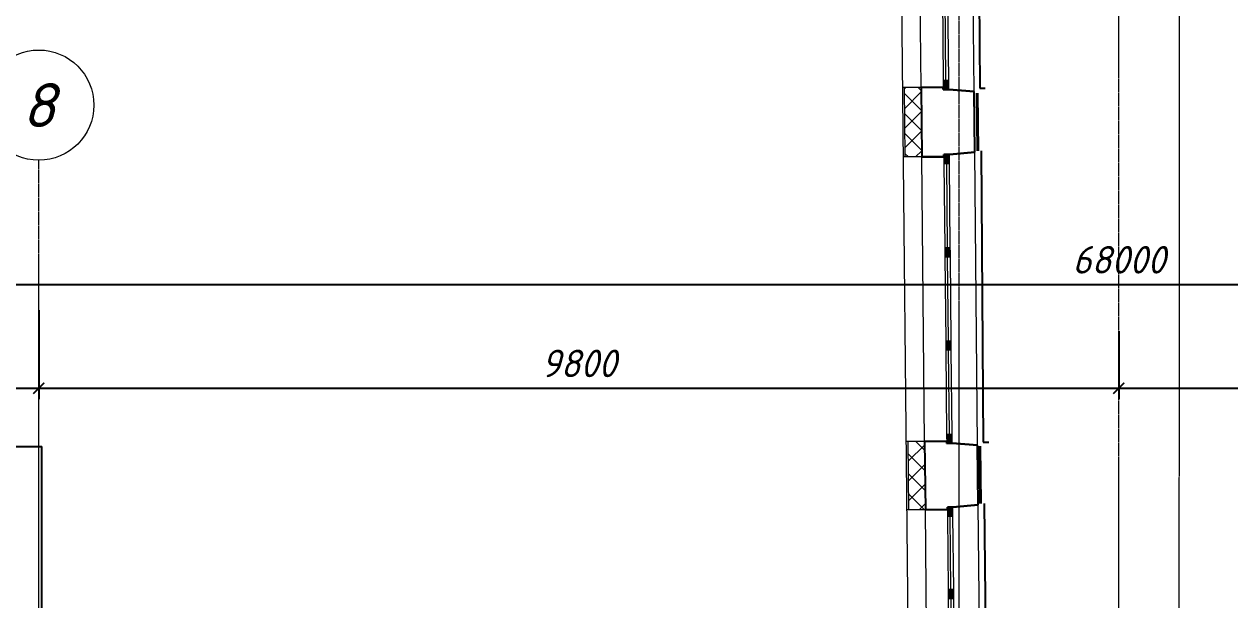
# Model space of a CAD drawing. Header units: millimetres. Extents: x -10178924 to 11692288, y -947381 to 58396.
# Drawn here: x 850849 to 861789, y -904079 to -898856 of the extents above; entities that cross this region are included whole.
import ezdxf
from ezdxf.enums import TextEntityAlignment as Align

# ---------------------------------------------------------------- set-up
doc = ezdxf.new("R2010")
doc.units = ezdxf.units.MM
doc.linetypes.add('осевая', pattern=[50.8, 31.75, -6.35, 6.35, -6.35])
for name, color, linetype, lineweight in [('PDF _Разрезы', 7, 'Continuous', 9), ('Отделка СТЕН', 6, 'Continuous', 13), ('Размеры осевые', 153, 'Continuous', 9), ('Стены.1', 7, 'Continuous', 25)]:
    doc.layers.add(name, color=color, linetype=linetype, lineweight=lineweight)
doc.layers.add('PDF _Стены краска9010', color=7, linetype='Continuous')
doc.layers.add('Тонкая', color=7, linetype='Continuous')
doc.layers.add('PDF _Стены отделка', color=7, linetype='Continuous', true_color=0xb505c2)
doc.styles.add('PDF ISOCPEUR Italic', font='isocpeui.ttf')
doc.styles.add('Текст_М100', font='GOST_Common Italic.ttf', dxfattribs={"height": 250})
doc.linetypes.add('зигзаг', pattern='A,0.00254,-5.08,[131,ltypeshp.shx,S=5.08,R=0,X=-5.08,Y=0],-10.16,[131,ltypeshp.shx,S=5.08,R=180,X=5.08,Y=0],-5.08', length=20.32254)
doc.dimstyles.new('Размеры_М100', dxfattribs={"dimtxt": 250, "dimasz": 100, "dimexe": 100, "dimexo": 100, "dimgap": 100, "dimtad": 1, "dimrnd": 5, "dimtxsty": 'Текст_М100', "dimblk": 'ARCHTICK', "dimcen": 250, "dimdle": 100, "dimadec": 0, "dimazin": 2, "dimtfac": 1, "dimtmove": 1, "dimatfit": 3, "dimfxl": 1, "dimarcsym": 0})
pattern_1 = [(45, (-14424.51, -64300.89), (-89.80256, 89.80256), []), (135, (-14424.51, -64300.89), (-89.80256, -89.80256), [])]

# ---------------------------------------------------------------- blocks, each defined once
blk = doc.blocks.new('Трехстворчатое Окно 22_3')
at = {"layer": 'Стены.1', "linetype": 'Continuous', "lineweight": 0}
for points in [[(-1310, 0), (-1310, -50), (-1230, -50), (-1230, 0)], [(-423, -50), (-423, 0), (-463, 0), (-463, -50)], [(-423, 0), (-423, -50), (-383, -50), (-383, 0)], [(423, -50), (423, 0), (383, 0), (383, -50)], [(423, 0), (423, -50), (463, -50), (463, 0)], [(1310, -50), (1310, 0), (1230, 0), (1230, -50)]]:
    blk.add_hatch(color=256, dxfattribs=at).paths.add_polyline_path(points)
at = {"layer": 'Стены.1', "linetype": 'Continuous', "lineweight": 5}
for p, q in [((-1330, 230), (1330, 230)), ((-1230, 0), (-463, 0)), ((-383, 0), (383, 0)), ((463, 0), (1230, 0)), ((-1230, -25), (-463, -25)), ((-463, -50), (-1230, -50)), ((-383, -25), (383, -25)), ((383, -50), (-383, -50)), ((463, -25), (1230, -25)), ((1230, -50), (463, -50)), ((-1290, -250), (1290, -250))]:
    blk.add_line(p, q, dxfattribs=at)
at = {"layer": 'Стены.1', "linetype": 'Continuous', "lineweight": 30}
for p, q in [((-1310, 0), (-1330, 230)), ((1310, 0), (1330, 230)), ((-1310, -50), (-1310, 0)), ((-1310, -50), (-1310, 0)), ((1310, -50), (1310, 0)), ((1310, -50), (1310, 0)), ((-1290, -50), (-1310, -50)), ((-1290, -50), (-1310, -50)), ((-1290, -250), (-1290, -50)), ((1290, -50), (1310, -50)), ((1290, -50), (1310, -50)), ((1290, -250), (1290, -50))]:
    blk.add_line(p, q, dxfattribs=at)
at = {"layer": 'Стены.1', "linetype": 'Continuous', "lineweight": 20}
for p, q in [((-1310, 0), (-1230, 0)), ((-1230, 0), (-1230, -50)), ((-463, -50), (-463, 0)), ((-463, 0), (-423, 0)), ((-423, 0), (-383, 0)), ((-383, 0), (-383, -50)), ((383, -50), (383, 0)), ((383, 0), (423, 0)), ((423, 0), (463, 0)), ((463, 0), (463, -50)), ((1230, -50), (1230, 0)), ((1230, 0), (1310, 0)), ((-1230, -50), (-1310, -50)), ((-423, -50), (-463, -50)), ((-383, -50), (-423, -50)), ((423, -50), (383, -50)), ((463, -50), (423, -50)), ((1310, -50), (1230, -50))]:
    blk.add_line(p, q, dxfattribs=at)
blk = doc.blocks.new('Трехстворчатое Окно 22_4')
at = {"layer": 'Стены.1', "linetype": 'Continuous', "lineweight": 0}
for points in [[(-1160, 0), (-1160, -50), (-1080, -50), (-1080, 0)], [(-373, -50), (-373, 0), (-413, 0), (-413, -50)], [(-373, 0), (-373, -50), (-333, -50), (-333, 0)], [(373, -50), (373, 0), (333, 0), (333, -50)], [(373, 0), (373, -50), (413, -50), (413, 0)], [(1160, -50), (1160, 0), (1080, 0), (1080, -50)]]:
    blk.add_hatch(color=256, dxfattribs=at).paths.add_polyline_path(points)
at = {"layer": 'Стены.1', "linetype": 'Continuous', "lineweight": 5}
for p, q in [((-1180, 230), (1180, 230)), ((-1080, 0), (-413, 0)), ((-333, 0), (333, 0)), ((413, 0), (1080, 0)), ((-1080, -25), (-413, -25)), ((-413, -50), (-1080, -50)), ((-333, -25), (333, -25)), ((333, -50), (-333, -50)), ((413, -25), (1080, -25)), ((1080, -50), (413, -50)), ((-1140, -250), (1140, -250))]:
    blk.add_line(p, q, dxfattribs=at)
at = {"layer": 'Стены.1', "linetype": 'Continuous', "lineweight": 30}
for p, q in [((-1160, 0), (-1180, 230)), ((1160, 0), (1180, 230)), ((-1160, -50), (-1160, 0)), ((-1160, -50), (-1160, 0)), ((1160, -50), (1160, 0)), ((1160, -50), (1160, 0)), ((-1140, -50), (-1160, -50)), ((-1140, -50), (-1160, -50)), ((-1140, -250), (-1140, -50)), ((1140, -50), (1160, -50)), ((1140, -50), (1160, -50)), ((1140, -250), (1140, -50))]:
    blk.add_line(p, q, dxfattribs=at)
at = {"layer": 'Стены.1', "linetype": 'Continuous', "lineweight": 20}
for p, q in [((-1160, 0), (-1080, 0)), ((-1080, 0), (-1080, -50)), ((-413, -50), (-413, 0)), ((-413, 0), (-373, 0)), ((-373, 0), (-333, 0)), ((-333, 0), (-333, -50)), ((333, -50), (333, 0)), ((333, 0), (373, 0)), ((373, 0), (413, 0)), ((413, 0), (413, -50)), ((1080, -50), (1080, 0)), ((1080, 0), (1160, 0)), ((-1080, -50), (-1160, -50)), ((-373, -50), (-413, -50)), ((-333, -50), (-373, -50)), ((373, -50), (333, -50)), ((413, -50), (373, -50)), ((1160, -50), (1080, -50))]:
    blk.add_line(p, q, dxfattribs=at)
blk = doc.blocks.new('_ArchTick')
at = {"color": 0, "linetype": 'ByBlock', "const_width": 0.15}
blk.add_lwpolyline([(-0.5, -0.5), (0.5, 0.5)], dxfattribs=at)
blk = doc.blocks.new('*D2502')
at = {"layer": 'Defpoints', "color": 0, "ltscale": 100, "transparency": 16777216}
for p in [(-7000, -26445), (61000, -26445), (61000, -26928)]:
    blk.add_point(p, dxfattribs=at)
at = {"layer": 'Размеры осевые', "color": 0, "lineweight": -2, "ltscale": 100, "transparency": 16777216}
for p, q in [((-7000, -26545), (-7000, -27028)), ((61000, -26545), (61000, -27028)), ((-7100, -26928), (61100, -26928))]:
    blk.add_line(p, q, dxfattribs=at)
at = {"layer": 'Размеры осевые', "color": 0, "lineweight": -2, "ltscale": 100, "transparency": 16777216, "xscale": 100, "yscale": 100, "zscale": 100, "rotation": 180}
blk.add_blockref('_ArchTick', (-7000, -26928), dxfattribs=at)
at = {"layer": 'Размеры осевые', "color": 0, "lineweight": -2, "ltscale": 100, "transparency": 16777216, "xscale": 100, "yscale": 100, "zscale": 100}
blk.add_blockref('_ArchTick', (61000, -26928), dxfattribs=at)
at = {"layer": 'Размеры осевые', "color": 0, "ltscale": 100, "transparency": 16777216, "insert": (27000, -26703), "char_height": 250, "attachment_point": 5, "style": 'Текст_М100'}
blk.add_mtext('68000', dxfattribs=at)
blk = doc.blocks.new('*D2506')
at = {"layer": 'Defpoints', "color": 0, "ltscale": 100, "transparency": 16777216}
for p in [(13200, -27060), (17200, -27060), (17200, -27868)]:
    blk.add_point(p, dxfattribs=at)
at = {"layer": 'Размеры осевые', "color": 0, "lineweight": -2, "ltscale": 100, "transparency": 16777216}
for p, q in [((13200, -27160), (13200, -27968)), ((17200, -27160), (17200, -27968)), ((13100, -27868), (17300, -27868))]:
    blk.add_line(p, q, dxfattribs=at)
at = {"layer": 'Размеры осевые', "color": 0, "lineweight": -2, "ltscale": 100, "transparency": 16777216, "xscale": 100, "yscale": 100, "zscale": 100, "rotation": 180}
blk.add_blockref('_ArchTick', (13200, -27868), dxfattribs=at)
at = {"layer": 'Размеры осевые', "color": 0, "lineweight": -2, "ltscale": 100, "transparency": 16777216, "xscale": 100, "yscale": 100, "zscale": 100}
blk.add_blockref('_ArchTick', (17200, -27868), dxfattribs=at)
at = {"layer": 'Размеры осевые', "color": 0, "ltscale": 100, "transparency": 16777216, "insert": (15200, -27643), "char_height": 250, "attachment_point": 5, "style": 'Текст_М100'}
blk.add_mtext('4000', dxfattribs=at)
blk = doc.blocks.new('*D2507')
at = {"layer": 'Defpoints', "color": 0, "ltscale": 100, "transparency": 16777216}
for p in [(17200, -27060), (27000, -27249), (27000, -27868)]:
    blk.add_point(p, dxfattribs=at)
at = {"layer": 'Размеры осевые', "color": 0, "lineweight": -2, "ltscale": 100, "transparency": 16777216}
for p, q in [((17200, -27160), (17200, -27968)), ((27000, -27349), (27000, -27968)), ((17100, -27868), (27100, -27868))]:
    blk.add_line(p, q, dxfattribs=at)
at = {"layer": 'Размеры осевые', "color": 0, "lineweight": -2, "ltscale": 100, "transparency": 16777216, "xscale": 100, "yscale": 100, "zscale": 100, "rotation": 180}
blk.add_blockref('_ArchTick', (17200, -27868), dxfattribs=at)
at = {"layer": 'Размеры осевые', "color": 0, "lineweight": -2, "ltscale": 100, "transparency": 16777216, "xscale": 100, "yscale": 100, "zscale": 100}
blk.add_blockref('_ArchTick', (27000, -27868), dxfattribs=at)
at = {"layer": 'Размеры осевые', "color": 0, "ltscale": 100, "transparency": 16777216, "insert": (22100, -27643), "char_height": 250, "attachment_point": 5, "style": 'Текст_М100'}
blk.add_mtext('9800', dxfattribs=at)
blk = doc.blocks.new('*D2508')
at = {"layer": 'Defpoints', "color": 0, "ltscale": 100, "transparency": 16777216}
for p in [(27000, -27249), (36800, -27249), (36800, -27868)]:
    blk.add_point(p, dxfattribs=at)
at = {"layer": 'Размеры осевые', "color": 0, "lineweight": -2, "ltscale": 100, "transparency": 16777216}
for p, q in [((27000, -27349), (27000, -27968)), ((36800, -27349), (36800, -27968)), ((26900, -27868), (36900, -27868))]:
    blk.add_line(p, q, dxfattribs=at)
at = {"layer": 'Размеры осевые', "color": 0, "lineweight": -2, "ltscale": 100, "transparency": 16777216, "xscale": 100, "yscale": 100, "zscale": 100, "rotation": 180}
blk.add_blockref('_ArchTick', (27000, -27868), dxfattribs=at)
at = {"layer": 'Размеры осевые', "color": 0, "lineweight": -2, "ltscale": 100, "transparency": 16777216, "xscale": 100, "yscale": 100, "zscale": 100}
blk.add_blockref('_ArchTick', (36800, -27868), dxfattribs=at)
at = {"layer": 'Размеры осевые', "color": 0, "ltscale": 100, "transparency": 16777216, "insert": (31900, -27643), "char_height": 250, "attachment_point": 5, "style": 'Текст_М100'}
blk.add_mtext('9800', dxfattribs=at)
blk = doc.blocks.new('A$Cad086cf1')
at = {"layer": 'Отделка СТЕН', "true_color": 0x636466, "transparency": 33554687}
h = blk.add_hatch(dxfattribs=at)
h.set_pattern_fill('ANSI37', color=251, scale=40)
h.set_pattern_definition(pattern_1)
h.paths.add_polyline_path([(25206.58, -25139.601), (25056.573, -25139.601), (25062.783, -25770.425), (25212.79, -25770.425)])
h.paths.add_polyline_path([(25175.165, -21948.28), (25025.158, -21948.28), (25031.177, -22559.726), (25181.18, -22559.726), (25181.184, -22559.726)])
h.paths.add_polyline_path([(25143.819, -18763.895), (24993.836, -18766.379), (24999.762, -19368.405), (25149.769, -19368.405)])
h.paths.add_polyline_path([(28845.923, -21926.362), (28695.919, -21926.362), (28700.508, -22558.111), (28850.512, -22558.111)])
h.paths.add_polyline_path([(28822.89, -18755.849), (28672.886, -18755.849), (28677.176, -19346.43), (28827.18, -19346.43)])
h = blk.add_hatch(dxfattribs=at)
h.set_pattern_fill('ANSI37', color=251, scale=40)
h.set_pattern_definition(pattern_1)
h.paths.add_polyline_path([(25238.186, -28350.3), (25088.179, -28350.3), (25094.278, -28969.913), (25244.276, -28969.913), (25244.286, -28969.913)])
at = {"layer": 'PDF _Разрезы', "color": 251, "lineweight": 9, "true_color": 0x636466, "transparency": 33554687}
blk.add_lwpolyline([(27545.932, -58816.865), (27550.165, 1479.721)], dxfattribs=at)
at = {"layer": 'PDF _Стены краска9010', "color": 251, "true_color": 0x636466, "transparency": 33554585}
for p, q in [((25720.071, -22503.841), (25737.975, -25145.362)), ((25737.975, -25145.362), (25788.089, -25146.983)), ((25751.677, -25714.541), (25769.58, -28356.062)), ((25769.58, -28356.062), (25819.694, -28357.683)), ((25778.588, -28914.828), (25806.68, -31818.137))]:
    blk.add_line(p, q, dxfattribs=at)
at = {"layer": 'PDF _Стены отделка', "color": 251, "linetype": 'зигзаг', "lineweight": 40, "ltscale": 0.1, "true_color": 0x636466, "transparency": 33554610}
for p, q in [((25714.13, -25192.293), (25720.556, -25714.541)), ((25720.556, -25714.541), (25720.556, -25714.541)), ((25738.631, -28392.581), (25745.057, -28914.828)), ((25745.057, -28914.828), (25745.057, -28914.828))]:
    blk.add_line(p, q, dxfattribs=at)
at = {"layer": 'Отделка СТЕН', "color": 251, "true_color": 0x636466, "transparency": 33554687}
for p, q in [((24951.76, -16484.119), (25101.133, -31698.119)), ((25206.58, -25139.601), (25036.58, -25139.601)), ((25212.79, -25770.425), (25042.79, -25770.425)), ((25238.186, -28350.3), (25068.186, -28350.3)), ((25244.286, -28969.913), (25074.286, -28969.913))]:
    blk.add_line(p, q, dxfattribs=at)
for points in [[(25062.783, -25770.425), (25056.573, -25139.601)], [(25094.278, -28969.913), (25088.179, -28350.3)]]:
    blk.add_lwpolyline(points, dxfattribs=at)
at = {"layer": 'Размеры осевые', "color": 251, "linetype": 'осевая', "ltscale": 0.5, "true_color": 0x636466, "transparency": 33554687}
for p, q in [((27000, -52200), (27000, 1500)), ((25550, -58512.867), (25550, -4812.867)), ((17200, -40100), (17200, -25800))]:
    blk.add_line(p, q, dxfattribs=at)
at = {"layer": 'Размеры осевые', "color": 251, "ltscale": 100, "true_color": 0x636466, "transparency": 33554687}
blk.add_circle((17200, -25300), 500, dxfattribs=at)
at = {"layer": 'Стены.1', "color": 251, "linetype": 'Continuous', "true_color": 0x636466, "transparency": 33554687}
for p, q in [((25206.58, -25139.601), (25406.571, -25137.632)), ((25406.571, -25137.632), (25406.768, -25157.631)), ((25406.768, -25157.631), (25456.765, -25157.139)), ((25456.765, -25157.139), (25686.952, -25174.996)), ((25212.79, -25770.425), (25412.781, -25768.457)), ((25412.584, -25748.458), (25462.581, -25747.965)), ((25412.781, -25768.457), (25412.584, -25748.458)), ((25462.581, -25747.965), (25692.372, -25725.58)), ((25238.186, -28350.3), (25438.176, -28348.332)), ((25438.176, -28348.332), (25438.373, -28368.331)), ((25438.373, -28368.331), (25488.371, -28367.839)), ((25488.371, -28367.839), (25718.558, -28385.696)), ((25244.286, -28969.913), (25444.276, -28967.944)), ((25444.079, -28947.945), (25494.077, -28947.453)), ((25444.276, -28967.944), (25444.079, -28947.945)), ((25494.077, -28947.453), (25723.867, -28925.067))]:
    blk.add_line(p, q, dxfattribs=at)
at = {"layer": 'Стены.1', "color": 251, "linetype": 'Continuous', "true_color": 0x636466, "transparency": 33554687, "flags": 128}
for points in [[(25206.58, -25139.601), (25212.79, -25770.425)], [(25692.372, -25725.58), (25686.952, -25174.996)], [(25238.186, -28350.3), (25244.286, -28969.913)], [(25723.867, -28925.068), (25718.558, -28385.696)]]:
    blk.add_lwpolyline(points, dxfattribs=at)
at = {"layer": 'Тонкая', "color": 251, "ltscale": 100, "true_color": 0x636466, "transparency": 33554687}
for p in [(13227.722, -28396.63), (17227.722, -30066.63)]:
    blk.add_line(p, (17227.722, -28396.63), dxfattribs=at)
at = {"layer": 'Стены.1', "color": 251, "linetype": 'Continuous', "true_color": 0x636466, "transparency": 33554687, "xscale": -0.9999999999999996, "zscale": 1000, "rotation": 270.5639944163311}
for name, p in [('Трехстворчатое Окно 22_3', (25443.87, -23847.202)), ('Трехстворчатое Окно 22_3', (25475.476, -27057.902)), ('Трехстворчатое Окно 22_4', (25505.495, -30107.397))]:
    blk.add_blockref(name, p, dxfattribs=at)
at = {"layer": 'Размеры осевые', "color": 251, "ltscale": 100, "true_color": 0x636466, "transparency": 33554687, "style": 'PDF ISOCPEUR Italic'}
blk.add_text('8', height=400, dxfattribs=at).set_placement((17200, -25300), align=Align.MIDDLE_CENTER)
at = {"layer": 'Размеры осевые', "color": 251, "ltscale": 100, "true_color": 0x636466, "transparency": 33554687}
for base, p1, p2, picture, middle in [((61000, -26928.154), (-7000, -26444.862), (61000, -26444.862), '*D2502', (27000, -26703.154)), ((17200, -27867.723), (13200, -27060.289), (17200, -27060.289), '*D2506', (15200, -27642.723)), ((27000, -27867.723), (17200, -27060.289), (27000, -27248.656), '*D2507', (22100, -27642.723)), ((36800, -27867.723), (27000, -27248.656), (36800, -27248.656), '*D2508', (31900, -27642.723))]:
    dim = blk.add_linear_dim(base=base, p1=p1, p2=p2, dimstyle='Размеры_М100', dxfattribs=at)
    dim.commit()
    dim.dimension.update_dxf_attribs({"geometry": picture, "text_midpoint": middle})

msp = doc.modelspace()

# ---------------------------------------------------------------- block references
msp.add_blockref('A$Cad086cf1', (833781.5, -874290.7))

doc.saveas('drawing.dxf')
